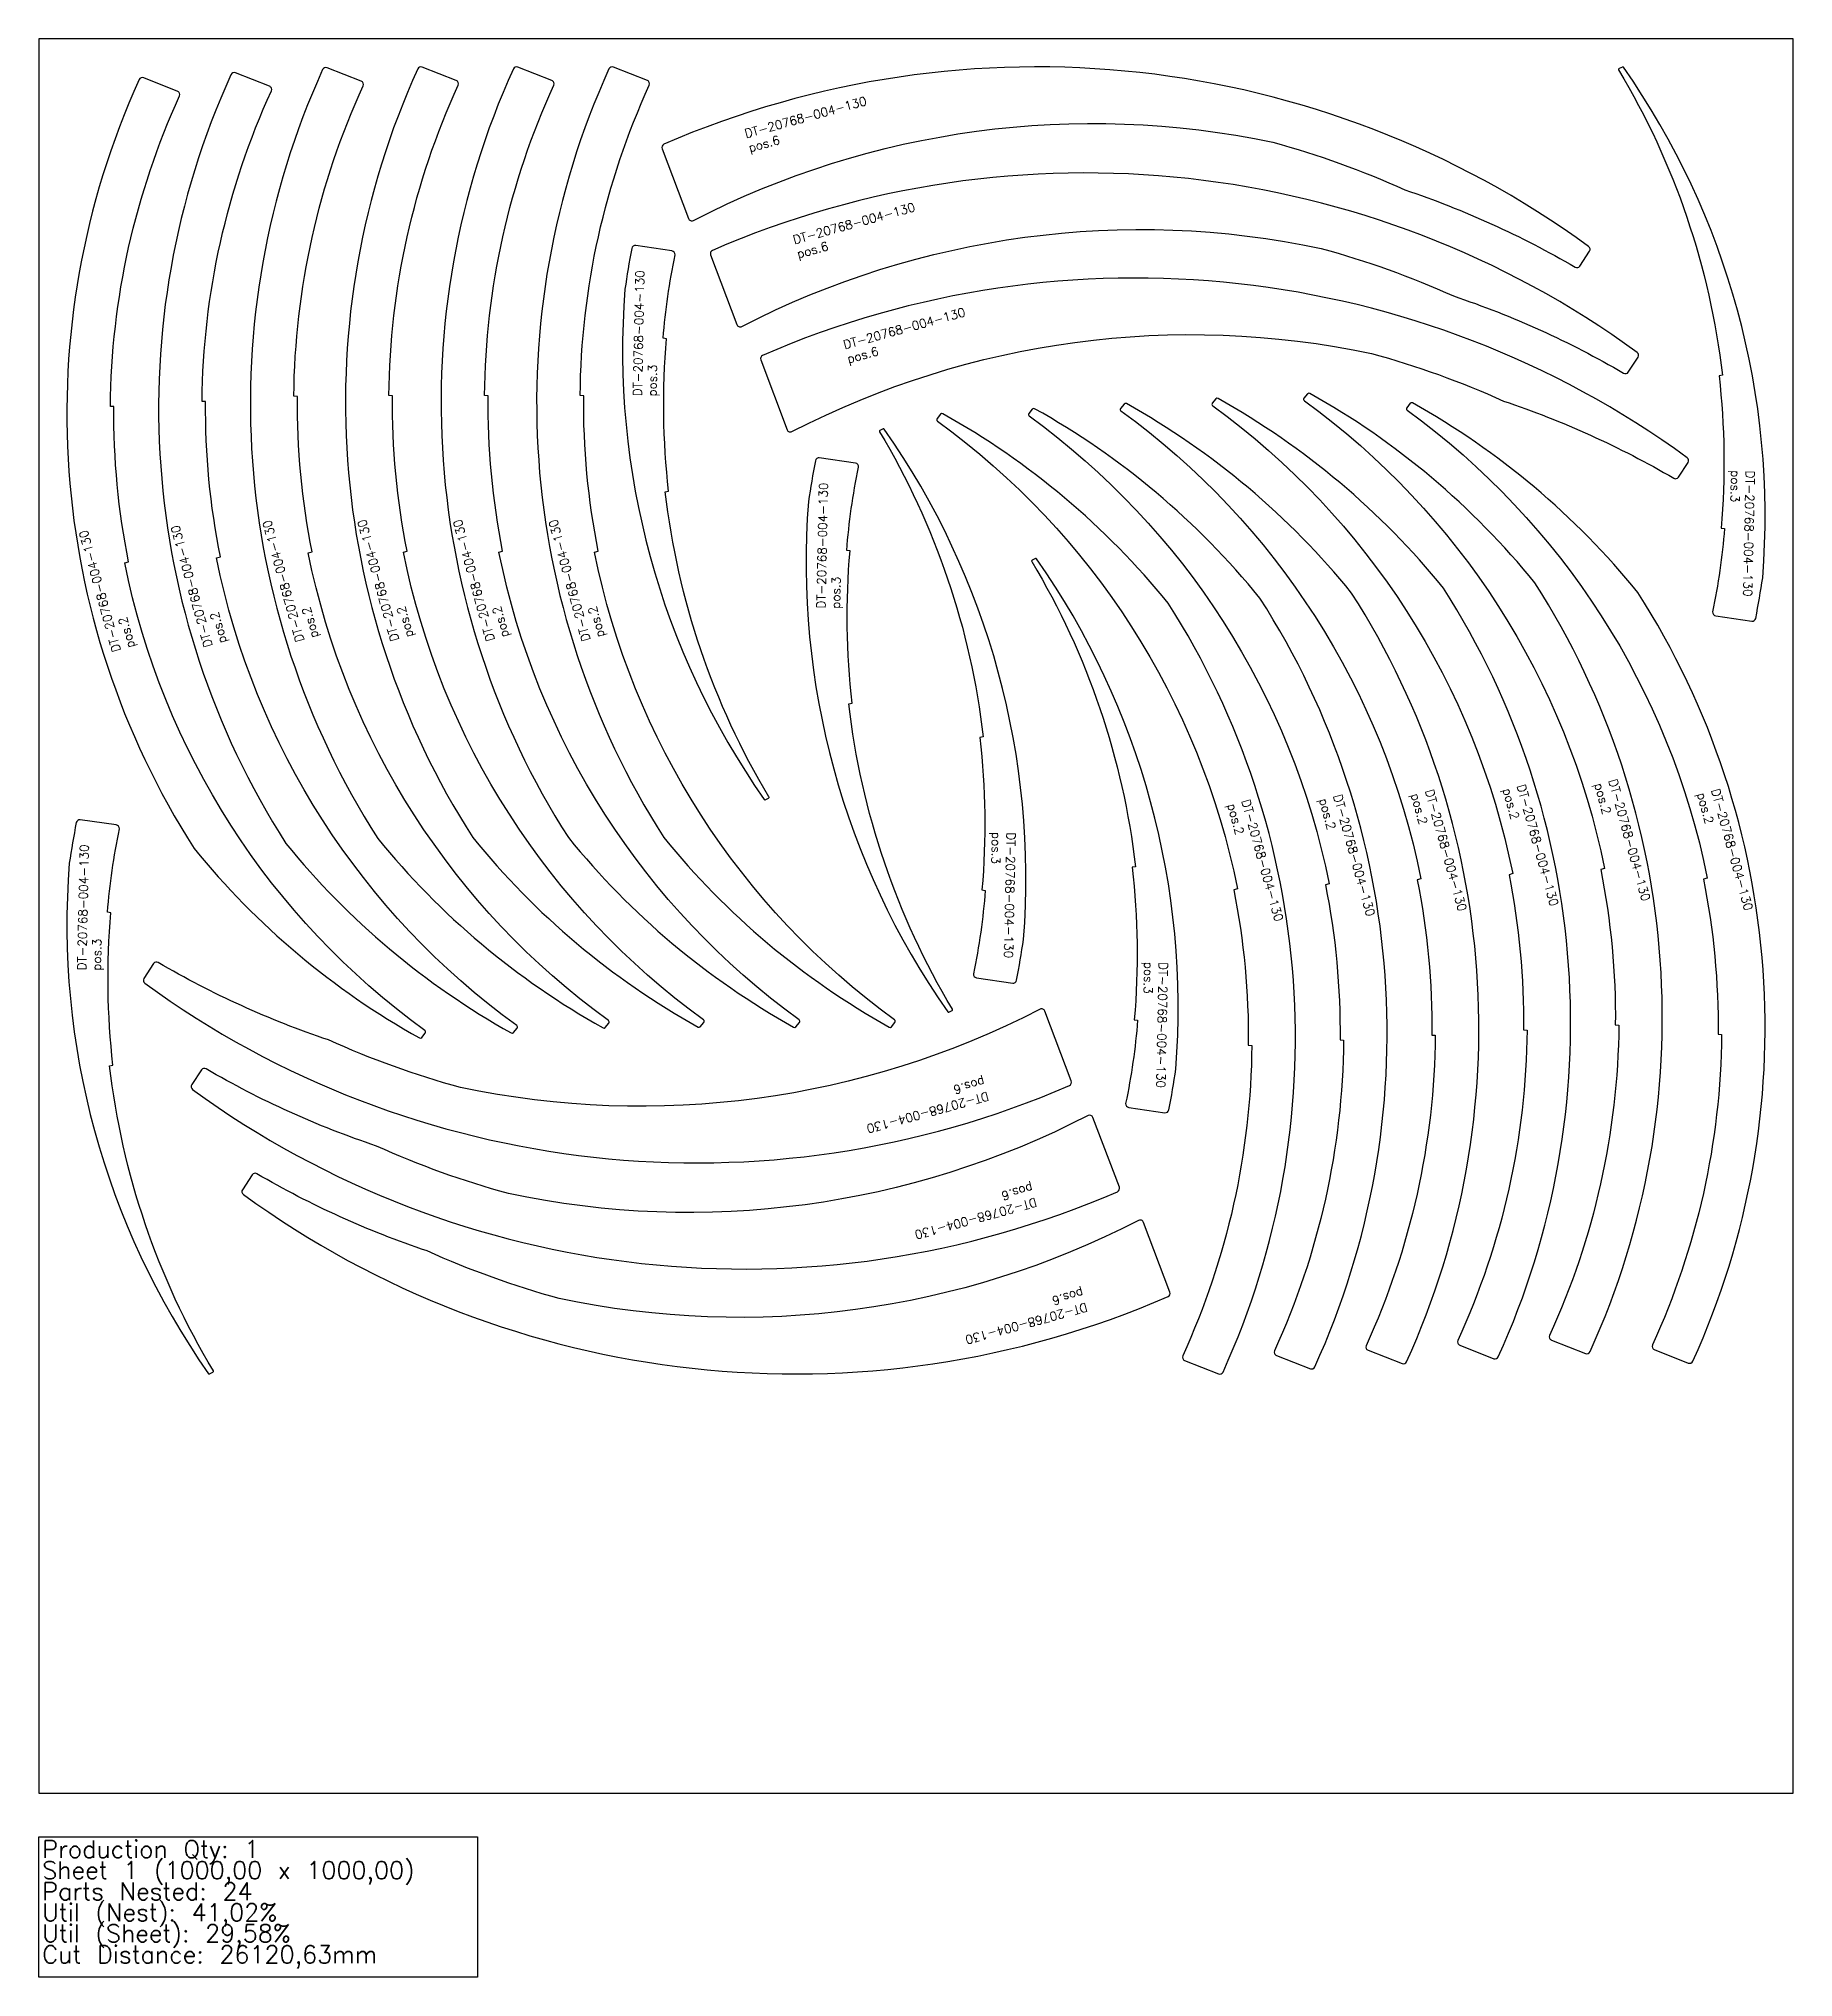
# Model space of a CAD drawing. Header units: millimetres. Extents: x 0 to 1000, y -105 to 1000.
import ezdxf

# ---------------------------------------------------------------- set-up
doc = ezdxf.new("R2010")
doc.units = ezdxf.units.MM
for name, color, linetype in [('--NestedParts--', 7, 'Continuous'), ('sheet', 24, 'Continuous'), ('Stats', 7, 'Continuous'), ('Texto', 7, 'Continuous')]:
    doc.layers.add(name, color=color, linetype=linetype)
doc.styles.get("Standard").update_dxf_attribs({"font": 'txt.shx'})

msp = doc.modelspace()

# ---------------------------------------------------------------- linework, layer by layer
at = {"layer": '--NestedParts--', "color": 7}
for points in [[(324.7, 440.3, -0.188512), (153.6, 707), (155.8, 707.6, -0.051442), (147.4, 796.1), (145.4, 796.2, -0.105363), (184.9, 973.2, 0.41586), (183.8, 975.8), (164.4, 983.5, 0.399279), (161.8, 982.4, 0.254279), (193.2, 544.2, 0.095191), (321.6, 436.2, 0.364463), (322.8, 436.4), (324.9, 438.9, 0.423136)], [(378.9, 440.7, -0.188512), (207.8, 707.4), (209.9, 708, -0.051442), (201.6, 796.5), (199.6, 796.6, -0.105363), (239.1, 973.6, 0.41586), (238, 976.2), (218.6, 983.9, 0.399279), (216, 982.8, 0.254279), (247.4, 544.6, 0.095191), (375.8, 436.6, 0.364463), (377, 436.8), (379.1, 439.3, 0.423136)], [(433.4, 440.7, -0.188512), (262.3, 707.4), (264.4, 708, -0.051442), (256.1, 796.5), (254.1, 796.6, -0.105363), (293.6, 973.6, 0.41586), (292.4, 976.2), (273.1, 983.9, 0.399279), (270.5, 982.8, 0.254279), (301.9, 544.6, 0.095191), (430.2, 436.6, 0.364463), (431.5, 436.8), (433.6, 439.3, 0.423136)], [(487.8, 440.7, -0.188512), (316.8, 707.4), (318.9, 708, -0.051442), (310.6, 796.5), (308.6, 796.6, -0.105363), (348, 973.6, 0.41586), (346.9, 976.2), (327.5, 983.9, 0.399279), (325, 982.8, 0.254279), (356.3, 544.6, 0.095191), (484.7, 436.6, 0.364463), (486, 436.8), (488, 439.3, 0.423136)], [(878.4, 870.4), (883.9, 878.9, 0.40027), (883.4, 881.6, 0.265566), (356.3, 939.9, 0.40023), (355.3, 937.3), (370.3, 897.5, 0.44845), (373.1, 896.4, -0.172973), (703.4, 941, -0.039285), (778.6, 913.9, -0.051442), (875.7, 869.8, 0.398904)], [(903.2, 983.8, 0.377746), (902.6, 983.9), (900.7, 983, 0.45657), (900.5, 982.2, -0.106788), (959.6, 808.2), (957.7, 807.9, -0.050284), (958.9, 721), (960.8, 720.8, -0.032198), (954, 673.3, 0.377201), (955.8, 671), (976.4, 668, 0.399279), (978.6, 669.6, 0.012828), (982.6, 692.8, 0.174033)], [(220.1, 434.6, -0.188512), (49, 701.2), (51.2, 701.8, -0.051442), (42.8, 790.3), (40.8, 790.4, -0.105363), (80.3, 967.4, 0.41586), (79.2, 970), (59.8, 977.7, 0.399279), (57.2, 976.7, 0.254279), (88.6, 538.4, 0.095191), (217, 430.4, 0.364463), (218.3, 430.7), (220.3, 433.1, 0.423136)], [(272.4, 437.5, -0.188512), (101.3, 704.1), (103.5, 704.7, -0.051442), (95.1, 793.2), (93.1, 793.3, -0.105363), (132.6, 970.3, 0.41586), (131.5, 972.9), (112.1, 980.6, 0.399279), (109.5, 979.5, 0.254279), (140.9, 541.3, 0.095191), (269.3, 433.3, 0.364463), (270.5, 433.5), (272.6, 436, 0.423136)], [(906, 810), (911.6, 818.5, 0.40027), (911.1, 821.2, 0.265566), (384, 879.4, 0.40023), (382.9, 876.9), (397.9, 837.1, 0.44845), (400.7, 836, -0.172973), (731, 880.5, -0.039285), (806.3, 853.4, -0.051442), (903.3, 809.4, 0.398904)], [(413.5, 566.3, 0.377746), (414.1, 566.1), (416, 567.1, 0.45657), (416.2, 567.8, -0.106788), (357.1, 741.8), (359, 742.2, -0.050284), (357.8, 829), (355.9, 829.3, -0.032198), (362.7, 876.8, 0.377201), (360.9, 879.1), (340.3, 882.1, 0.399279), (338, 880.5, 0.012828), (334.1, 857.2, 0.174033)], [(934.6, 750.1), (940.1, 758.5, 0.40027), (939.6, 761.2, 0.265566), (412.5, 819.5, 0.40023), (411.5, 816.9), (426.5, 777.1, 0.44845), (429.3, 776.1, -0.172973), (759.6, 820.6, -0.039285), (834.9, 793.5, -0.051442), (931.9, 749.5, 0.398904)], [(721.4, 793.6, -0.188512), (892.4, 527), (890.3, 526.4, -0.051442), (898.6, 437.9), (900.6, 437.8, -0.105363), (861.1, 260.8, 0.41586), (862.3, 258.2), (881.6, 250.5, 0.399279), (884.2, 251.6, 0.254279), (852.8, 689.8, 0.095191), (724.5, 797.8, 0.364463), (723.2, 797.6), (721.1, 795.1, 0.423136)], [(512.2, 782.1, -0.188512), (683.2, 515.4), (681.1, 514.9, -0.051442), (689.4, 426.4), (691.4, 426.2, -0.105363), (652, 249.2, 0.41586), (653.1, 246.6), (672.5, 239, 0.399279), (675, 240, 0.254279), (643.7, 678.3, 0.095191), (515.3, 786.2, 0.364463), (514, 786), (512, 783.5, 0.423136)], [(564.5, 785, -0.188512), (735.5, 518.3), (733.4, 517.7, -0.051442), (741.7, 429.3), (743.7, 429.1, -0.105363), (704.3, 252.1, 0.41586), (705.4, 249.5), (724.8, 241.9, 0.399279), (727.3, 242.9, 0.254279), (696, 681.2, 0.095191), (567.6, 789.1, 0.364463), (566.3, 788.9), (564.3, 786.4, 0.423136)], [(616.8, 787.9, -0.188512), (787.8, 521.2), (785.7, 520.6, -0.051442), (794, 432.1), (796, 432, -0.105363), (756.5, 255, 0.41586), (757.7, 252.4), (777.1, 244.8, 0.399279), (779.6, 245.8, 0.254279), (748.3, 684, 0.095191), (619.9, 792, 0.364463), (618.6, 791.8), (616.6, 789.3, 0.423136)], [(669.1, 790.8, -0.188512), (840.1, 524.1), (838, 523.5, -0.051442), (846.3, 435), (848.3, 434.9, -0.105363), (808.8, 257.9, 0.41586), (810, 255.3), (829.3, 247.6, 0.399279), (831.9, 248.7, 0.254279), (800.6, 686.9, 0.095191), (672.2, 794.9, 0.364463), (670.9, 794.7), (668.9, 792.2, 0.423136)], [(779.9, 788.3, -0.188512), (951, 521.6), (948.8, 521, -0.051442), (957.2, 432.5), (959.2, 432.4, -0.105363), (919.7, 255.4, 0.41586), (920.8, 252.8), (940.2, 245.1, 0.399279), (942.8, 246.2, 0.254279), (911.4, 684.4, 0.095191), (783, 792.4, 0.364463), (781.7, 792.2), (779.7, 789.7, 0.423136)], [(481.9, 777.5, 0.377746), (481.2, 777.7), (479.4, 776.7, 0.45657), (479.2, 776, -0.106788), (538.3, 602), (536.4, 601.7, -0.050284), (537.6, 514.8), (539.5, 514.5, -0.032198), (532.7, 467, 0.377201), (534.5, 464.7), (555.1, 461.7, 0.399279), (557.3, 463.3, 0.012828), (561.3, 486.6, 0.174033)], [(518.1, 445.3, 0.377746), (518.8, 445.1), (520.6, 446.1, 0.45657), (520.8, 446.8, -0.106788), (461.7, 620.8), (463.6, 621.2, -0.050284), (462.4, 708.1), (460.5, 708.3, -0.032198), (467.3, 755.8, 0.377201), (465.5, 758.1), (444.9, 761.1, 0.399279), (442.7, 759.5, 0.012828), (438.7, 736.2, 0.174033)], [(568.7, 703.6, 0.377746), (568.1, 703.7), (566.2, 702.7, 0.45657), (566, 702, -0.106788), (625.1, 528), (623.2, 527.7, -0.050284), (624.4, 440.8), (626.3, 440.5, -0.032198), (619.5, 393.1, 0.377201), (621.3, 390.8), (641.9, 387.8, 0.399279), (644.1, 389.4, 0.012828), (648.1, 412.6, 0.174033)], [(96.8, 239, 0.377746), (97.4, 238.9), (99.3, 239.9, 0.45657), (99.5, 240.6, -0.106788), (40.4, 414.6), (42.3, 414.9, -0.050284), (41.1, 501.8), (39.2, 502.1, -0.032198), (46, 549.6, 0.377201), (44.2, 551.9), (23.6, 554.8, 0.399279), (21.4, 553.2, 0.012828), (17.4, 530, 0.174033)], [(65.4, 472.8), (59.9, 464.3, 0.40027), (60.4, 461.6, 0.265566), (587.5, 403.3, 0.40023), (588.5, 405.9), (573.5, 445.7, 0.44845), (570.7, 446.8, -0.172973), (240.4, 402.2, -0.039285), (165.1, 429.3, -0.051442), (68.1, 473.4, 0.398904)], [(92.8, 412.2), (87.2, 403.8, 0.40027), (87.7, 401, 0.265566), (614.8, 342.8, 0.40023), (615.9, 345.3), (600.8, 385.1, 0.44845), (598.1, 386.2, -0.172973), (267.7, 341.7, -0.039285), (192.5, 368.8, -0.051442), (95.4, 412.8, 0.398904)], [(121.6, 352.4), (116.1, 343.9, 0.40027), (116.6, 341.2, 0.265566), (643.7, 283, 0.40023), (644.7, 285.5), (629.7, 325.3, 0.44845), (626.9, 326.4, -0.172973), (296.6, 281.9, -0.039285), (221.4, 309, -0.051442), (124.3, 353, 0.398904)]]:
    msp.add_lwpolyline(points, format="xyb", close=True, dxfattribs=at)
at = {"layer": 'sheet', "color": 7}
msp.add_lwpolyline([(0, 0), (1000, 0), (1000, 1000), (0, 1000)], close=True, dxfattribs=at)
at = {"layer": 'Stats', "color": 151}
msp.add_lwpolyline([(0, -25), (250, -25), (250, -105), (0, -105), (0, -25)], close=True, dxfattribs=at)

# ---------------------------------------------------------------- texts
at = {"layer": 'Stats', "color": 60}
for s, p in [('Production Qty: 1', (2, -37)), ('Sheet 1 (1000,00 x 1000,00)', (2, -49)), ('Parts Nested: 24', (2, -61)), ('Util (Nest): 41,02%', (2, -73)), ('Util (Sheet): 29,58%', (2, -85)), ('Cut Distance: 26120,63mm', (2, -97))]:
    msp.add_text(s, height=10, dxfattribs=at).set_placement(p)
at = {"layer": 'Texto', "color": 3, "char_height": 5, "width": 8.442, "attachment_point": 1}
for s, insert, rotation in [('DT-20768-004-130 pos.6', (401.8, 948.2), 15.3403), ('DT-20768-004-130 pos.6', (429.4, 887.7), 15.3403), ('DT-20768-004-130 pos.3', (338.7, 796.3), 88.8164), ('DT-20768-004-130 pos.6', (458, 827.8), 15.3403), ('DT-20768-004-130 pos.3', (978, 753.8), 268.8164), ('DT-20768-004-130 pos.3', (443.3, 675.3), 88.8164), ('DT-20768-004-130 pos.2', (42, 649.8), 105.465), ('DT-20768-004-130 pos.2', (94.3, 652.6), 105.465), ('DT-20768-004-130 pos.2', (146.6, 655.5), 105.465), ('DT-20768-004-130 pos.2', (200.7, 655.9), 105.465), ('DT-20768-004-130 pos.2', (255.2, 655.9), 105.465), ('DT-20768-004-130 pos.2', (309.7, 655.9), 105.465), ('DT-20768-004-130 pos.2', (847.2, 575.6), 285.465), ('DT-20768-004-130 pos.2', (899.5, 578.5), 285.465), ('DT-20768-004-130 pos.2', (690.3, 566.9), 285.465), ('DT-20768-004-130 pos.2', (742.6, 569.8), 285.465), ('DT-20768-004-130 pos.2', (794.9, 572.7), 285.465), ('DT-20768-004-130 pos.2', (958, 573.1), 285.465), ('DT-20768-004-130 pos.3', (556.7, 547.6), 268.8164), ('DT-20768-004-130 pos.3', (22, 469), 88.8164), ('DT-20768-004-130 pos.3', (643.5, 473.6), 268.8164), ('DT-20768-004-130 pos.6', (542, 395), 195.3403), ('DT-20768-004-130 pos.6', (569.4, 334.5), 195.3403), ('DT-20768-004-130 pos.6', (598.2, 274.7), 195.3403)]:
    msp.add_mtext(s, dxfattribs=dict(at, insert=insert, rotation=rotation))

doc.saveas('drawing.dxf')
